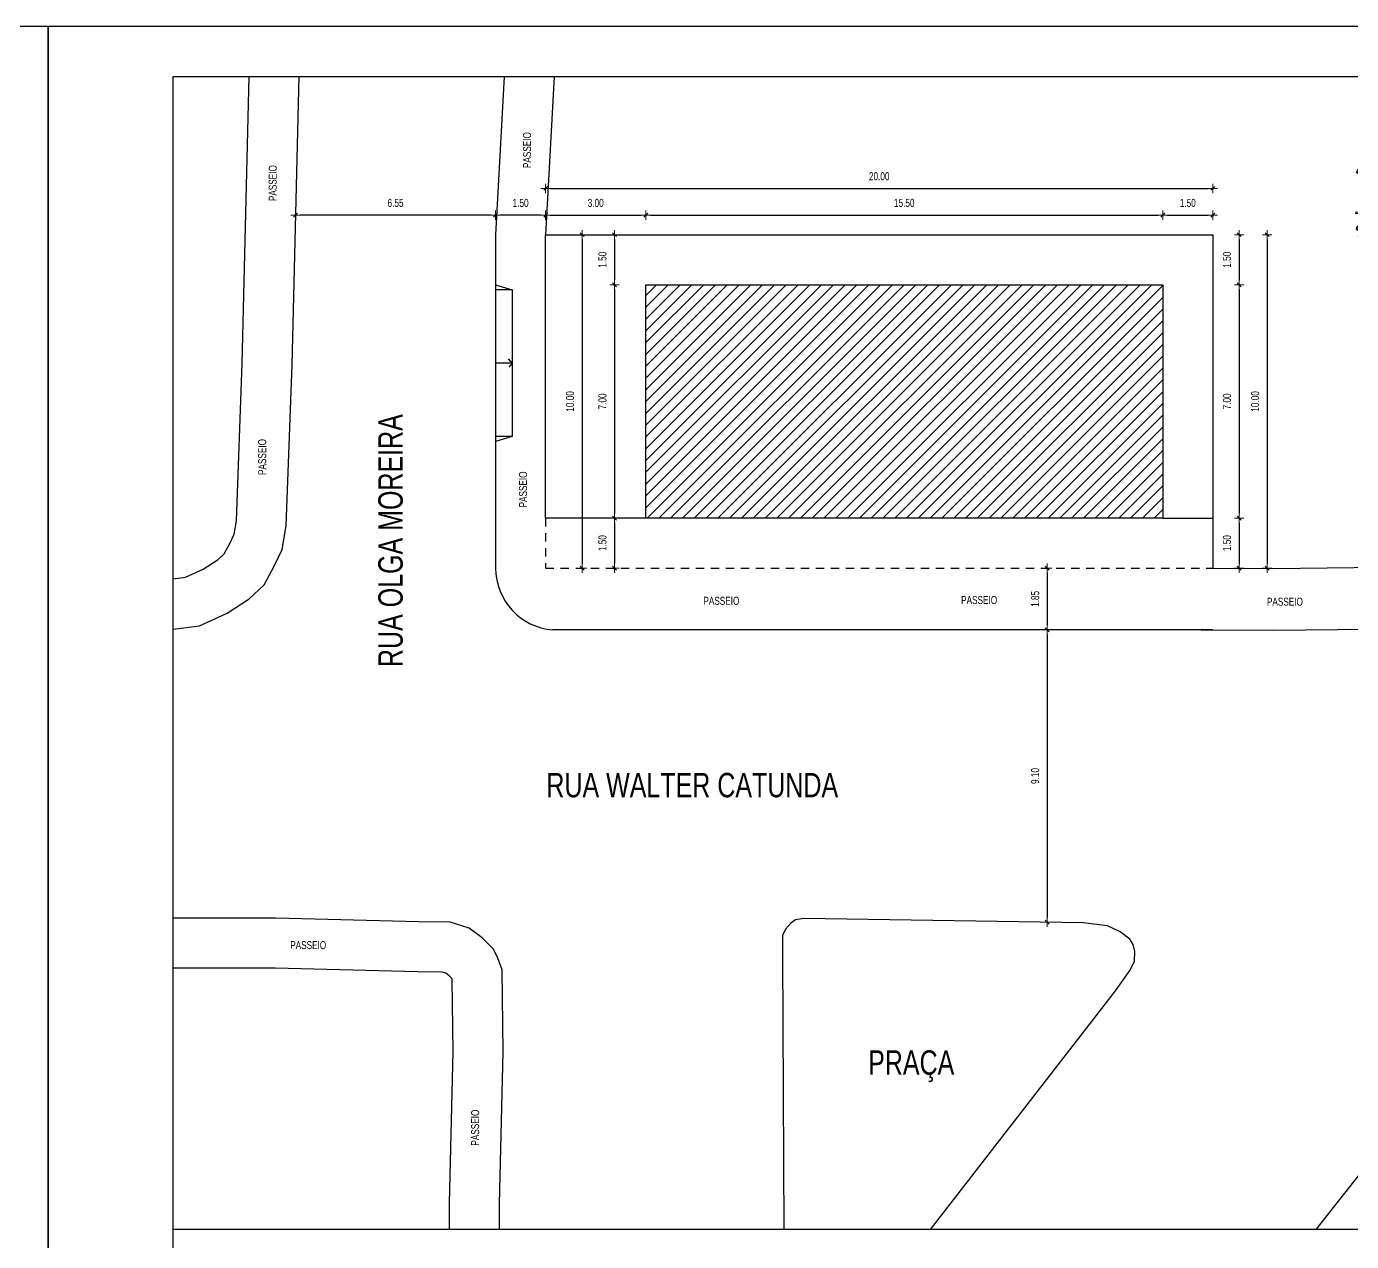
# Model space of a CAD drawing. Extents: x 425 to 531, y 796 to 840.
# Drawn here: x 471.77 to 491.63, y 822.07 to 840.29 of the extents above; entities that cross this region are included whole.
import ezdxf

# ---------------------------------------------------------------- set-up
doc = ezdxf.new("R2010")
doc.units = 0
doc.header["$MEASUREMENT"] = 0
doc.header["$PDSIZE"] = -5
doc.linetypes.add('CONTINU', pattern=[0])
doc.linetypes.add('HIDDEN2', pattern=[0.1875, 0.125, -0.0625])
doc.layers.get('0').update_dxf_attribs({"linetype": 'CONTINUOUS'})
doc.layers.get('Defpoints').update_dxf_attribs({"linetype": 'CONTINUOUS'})
for name, color, linetype in [('AR-TXT', 1, 'CONTINUOUS'), ('E-TXT-Y', 2, 'CONTINUOUS'), ('TXT', 2, 'CONTINUOUS')]:
    doc.layers.add(name, color=color, linetype=linetype)
doc.layers.add('E-Pen-C', color=4, linetype='CONTINUOUS', lineweight=15)
doc.layers.add('E-Pen-G', color=3, linetype='CONTINUOUS', lineweight=30)
doc.styles.add('F2', font='swisscl.ttf')
doc.dimstyles.new('DIMENSION-1', dxfattribs={"dimtxt": 0.11, "dimasz": 0.07, "dimexe": 1, "dimexo": 0, "dimgap": 0.12, "dimtad": 1, "dimzin": 7, "dimdsep": 46, "dimtxsty": 'F2', "dimblk1": 'TRACO', "dimblk2": 'TRACO', "dimsah": 1, "dimcen": 1, "dimse1": 1, "dimse2": 1, "dimclrd": 256, "dimclre": 256, "dimclrt": 6, "dimadec": 0, "dimazin": 0, "dimtfac": 1, "dimtix": 1, "dimtmove": 2, "dimatfit": 3, "dimldrblk": 'TRACO', "dimfxl": 1, "dimtolj": 1, "dimtzin": 0, "dimarcsym": 0})

# ---------------------------------------------------------------- blocks, each defined once
blk = doc.blocks.new('TRACO')
at = {"layer": 'E-Pen-C'}
for p, q in [((-1, 0), (1, 0)), ((0, 1), (0, -1))]:
    blk.add_line(p, q, dxfattribs=at)
at = {"layer": 'E-Pen-G'}
blk.add_line((-0.42, -0.42), (0.42, 0.42), dxfattribs=at)
blk = doc.blocks.new('*D451')
at = {"color": 4, "linetype": 'Continuous', "lineweight": -2, "transparency": 16777216}
blk.add_line((480.101, 837.094), (480.101, 832.234), dxfattribs=at)
at = {"layer": 'Defpoints', "color": 0, "linetype": 'CONTINU', "transparency": 16777216}
for p in [(479.553, 837.164), (479.553, 832.164), (480.101, 832.164)]:
    blk.add_point(p, dxfattribs=at)
at = {"color": 4, "linetype": 'CONTINU', "lineweight": -2, "transparency": 16777216, "xscale": 0.07, "yscale": 0.07, "zscale": 0.07}
for p, rotation in [((480.101, 837.164), 90), ((480.101, 832.164), 270)]:
    blk.add_blockref('TRACO', p, dxfattribs=dict(at, rotation=rotation))
at = {"color": 4, "linetype": 'CONTINU', "transparency": 16777216, "insert": (479.919, 834.664), "char_height": 0.12, "attachment_point": 5, "rotation": 90, "style": 'F2'}
blk.add_mtext('\\A1;10.00', dxfattribs=at)
blk = doc.blocks.new('*D452')
at = {"color": 4, "linetype": 'Continuous', "lineweight": -2, "transparency": 16777216}
blk.add_line((479.483, 837.458), (478.873, 837.458), dxfattribs=at)
at = {"layer": 'Defpoints', "color": 0, "linetype": 'CONTINU', "transparency": 16777216}
for p in [(478.803, 837.458), (478.803, 837.164), (479.553, 837.164)]:
    blk.add_point(p, dxfattribs=at)
at = {"color": 4, "linetype": 'CONTINU', "lineweight": -2, "transparency": 16777216, "xscale": 0.07, "yscale": 0.07, "zscale": 0.07, "rotation": 180}
blk.add_blockref('TRACO', (478.803, 837.458), dxfattribs=at)
at = {"color": 4, "linetype": 'CONTINU', "lineweight": -2, "transparency": 16777216, "xscale": 0.07, "yscale": 0.07, "zscale": 0.07}
blk.add_blockref('TRACO', (479.553, 837.458), dxfattribs=at)
at = {"color": 4, "linetype": 'CONTINU', "transparency": 16777216, "insert": (479.178, 837.64), "char_height": 0.12, "attachment_point": 5, "style": 'F2'}
blk.add_mtext('\\A1;1.50', dxfattribs=at)
blk = doc.blocks.new('*D453')
at = {"color": 4, "linetype": 'Continuous', "lineweight": -2, "transparency": 16777216}
blk.add_line((478.733, 837.458), (475.873, 837.458), dxfattribs=at)
at = {"layer": 'Defpoints', "color": 0, "linetype": 'CONTINU', "transparency": 16777216}
for p in [(475.803, 837.458), (475.803, 837.288), (478.803, 837.164)]:
    blk.add_point(p, dxfattribs=at)
at = {"color": 4, "linetype": 'CONTINU', "lineweight": -2, "transparency": 16777216, "xscale": 0.07, "yscale": 0.07, "zscale": 0.07, "rotation": 180}
blk.add_blockref('TRACO', (475.803, 837.458), dxfattribs=at)
at = {"color": 4, "linetype": 'CONTINU', "lineweight": -2, "transparency": 16777216, "xscale": 0.07, "yscale": 0.07, "zscale": 0.07}
blk.add_blockref('TRACO', (478.803, 837.458), dxfattribs=at)
at = {"color": 4, "linetype": 'CONTINU', "transparency": 16777216, "insert": (477.303, 837.64), "char_height": 0.12, "attachment_point": 5, "style": 'F2'}
blk.add_mtext('\\A1;6.55', dxfattribs=at)
blk = doc.blocks.new('*D454')
at = {"color": 4, "linetype": 'Continuous', "lineweight": -2, "transparency": 16777216}
blk.add_line((487.072, 832.094), (487.072, 831.309), dxfattribs=at)
at = {"layer": 'Defpoints', "color": 0, "linetype": 'CONTINU', "transparency": 16777216}
for p in [(489.553, 832.164), (487.072, 831.239), (489.553, 831.239)]:
    blk.add_point(p, dxfattribs=at)
at = {"color": 4, "linetype": 'CONTINU', "lineweight": -2, "transparency": 16777216, "xscale": 0.07, "yscale": 0.07, "zscale": 0.07}
for p, rotation in [((487.072, 832.164), 90), ((487.072, 831.239), 270)]:
    blk.add_blockref('TRACO', p, dxfattribs=dict(at, rotation=rotation))
at = {"color": 4, "linetype": 'CONTINU', "transparency": 16777216, "insert": (486.891, 831.702), "char_height": 0.12, "attachment_point": 5, "rotation": 90, "style": 'F2'}
blk.add_mtext('\\A1;1.85', dxfattribs=at)
blk = doc.blocks.new('*D455')
at = {"color": 4, "linetype": 'Continuous', "lineweight": -2, "transparency": 16777216}
blk.add_line((487.072, 831.169), (487.072, 826.926), dxfattribs=at)
at = {"layer": 'Defpoints', "color": 0, "linetype": 'CONTINU', "transparency": 16777216}
for p in [(489.553, 831.239), (486.998, 826.856), (487.072, 826.856)]:
    blk.add_point(p, dxfattribs=at)
at = {"color": 4, "linetype": 'CONTINU', "lineweight": -2, "transparency": 16777216, "xscale": 0.07, "yscale": 0.07, "zscale": 0.07}
for p, rotation in [((487.072, 831.239), 90), ((487.072, 826.856), 270)]:
    blk.add_blockref('TRACO', p, dxfattribs=dict(at, rotation=rotation))
at = {"color": 4, "linetype": 'CONTINU', "transparency": 16777216, "insert": (486.891, 829.047), "char_height": 0.12, "attachment_point": 5, "rotation": 90, "style": 'F2'}
blk.add_mtext('\\A1;9.10', dxfattribs=at)
blk = doc.blocks.new('al-norte')
at = {"layer": 'TXT'}
for points in [[(0.055, 2.221), (-0.065, 2.532), (-0.092, 2.532), (-0.167, 2.532), (-0.167, 2.01), (-0.092, 2.01), (-0.092, 2.379), (0.055, 2.001), (0.131, 2.001), (0.131, 2.531), (0.055, 2.531)], [(0.007, 1.875), (0, 0), (0.333, 0.33)]]:
    blk.add_hatch(color=7, dxfattribs=at).paths.add_polyline_path(points)
h = blk.add_hatch(color=7, dxfattribs=at)
h.paths.add_polyline_path([(0, 0), (0.33, -0.333), (1.875, -0.007)])
h.paths.add_polyline_path([(0, 0), (-0.333, -0.33), (-0.007, -1.875)])
h.paths.add_polyline_path([(0, 0), (-0.33, 0.333), (-1.875, 0.007)])
at = {"layer": 'TXT', "color": 7}
for p, q in [((-0.092, 2.532), (-0.065, 2.532)), ((0.055, 2.001), (-0.092, 2.379)), ((-0.065, 2.532), (0.055, 2.221)), ((-1.135, 1.932), (-1.094, 1.956)), ((-1.003, 1.705), (-1.135, 1.932)), ((-1.094, 1.956), (-0.963, 1.728)), ((-0.596, 2.16), (-0.551, 2.172)), ((-0.528, 1.906), (-0.596, 2.16)), ((-0.551, 2.172), (-0.483, 1.919)), ((-0.483, 1.919), (-0.528, 1.906)), ((-0.485, 1.835), (-0.497, 1.881)), ((-0.323, 1.871), (-0.331, 1.917)), ((0.007, 1.875), (-0.33, 0.333)), ((-0.159, 1.892), (-0.163, 1.938)), ((-0.007, -1.875), (0.007, 1.875)), ((0.007, 1.898), (0.007, 1.945)), ((0.333, 0.33), (0.007, 1.875)), ((0.172, 1.891), (0.176, 1.937)), ((0.336, 1.868), (0.344, 1.915)), ((0.498, 1.832), (0.51, 1.877)), ((-1.662, 1.499), (-1.637, 1.528)), ((-1.546, 1.396), (-1.662, 1.499)), ((-1.637, 1.528), (-1.438, 1.353)), ((-1.215, 1.459), (-1.245, 1.495)), ((-1.083, 1.559), (-1.11, 1.597)), ((-0.963, 1.728), (-1.003, 1.705)), ((-0.943, 1.647), (-0.967, 1.688)), ((-0.796, 1.723), (-0.816, 1.766)), ((-0.643, 1.786), (-0.659, 1.83)), ((0.656, 1.782), (0.672, 1.826)), ((0.808, 1.718), (0.828, 1.76)), ((0.955, 1.641), (0.979, 1.681)), ((1.094, 1.551), (1.121, 1.59)), ((1.225, 1.45), (1.256, 1.486)), ((1.343, 1.446), (1.415, 1.635)), ((1.476, 1.683), (1.417, 1.527)), ((1.466, 1.692), (1.476, 1.683)), ((-1.949, 1.106), (-1.925, 1.146)), ((-1.721, 0.975), (-1.949, 1.106)), ((-1.925, 1.146), (-1.698, 1.015)), ((-1.736, 1.416), (-1.711, 1.444)), ((-1.54, 1.244), (-1.736, 1.416)), ((-1.711, 1.444), (-1.702, 1.454)), ((-1.702, 1.454), (-1.546, 1.396)), ((-1.654, 1.393), (-1.515, 1.272)), ((-1.463, 1.324), (-1.654, 1.393)), ((-1.551, 1.094), (-1.59, 1.121)), ((-1.515, 1.272), (-1.54, 1.244)), ((-1.45, 1.225), (-1.486, 1.256)), ((-1.438, 1.353), (-1.463, 1.324)), ((-1.338, 1.347), (-1.371, 1.38)), ((1.347, 1.338), (1.38, 1.371)), ((1.459, 1.215), (1.495, 1.245)), ((1.538, 1.43), (1.572, 1.393)), ((1.559, 1.083), (1.597, 1.11)), ((1.561, 1.452), (1.596, 1.414)), ((1.596, 1.414), (1.572, 1.393)), ((1.705, 1.003), (1.932, 1.135)), ((1.932, 1.135), (1.956, 1.094)), ((-1.718, 0.808), (-1.76, 0.828)), ((-1.698, 1.015), (-1.721, 0.975)), ((-1.641, 0.955), (-1.681, 0.979)), ((-0.998, -0.991), (0.998, 0.991)), ((-0.285, 0.538), (-0.991, 0.998)), ((0.991, -0.998), (-0.991, 0.998)), ((-0.991, 0.998), (-0.536, 0.289)), ((0.998, 0.991), (0.289, 0.536)), ((0.538, 0.285), (0.998, 0.991)), ((1.647, 0.943), (1.688, 0.967)), ((1.728, 0.963), (1.705, 1.003)), ((1.723, 0.796), (1.766, 0.816)), ((1.956, 1.094), (1.728, 0.963)), ((-2.169, 0.564), (-2.156, 0.609)), ((-1.915, 0.496), (-2.169, 0.564)), ((-2.156, 0.609), (-1.903, 0.541)), ((-1.903, 0.541), (-1.915, 0.496)), ((-1.832, 0.498), (-1.877, 0.51)), ((-1.782, 0.656), (-1.826, 0.672)), ((1.786, 0.643), (1.83, 0.659)), ((1.835, 0.485), (1.881, 0.497)), ((-1.898, 0.007), (-1.945, 0.007)), ((-1.891, 0.172), (-1.937, 0.176)), ((-1.868, 0.336), (-1.915, 0.344)), ((-1.875, 0.007), (-0.33, 0.333)), ((-1.875, 0.007), (-0.333, -0.33)), ((-1.875, 0.007), (1.875, -0.007)), ((1.875, -0.007), (0.333, 0.33)), ((1.871, 0.323), (1.917, 0.331)), ((1.892, 0.159), (1.938, 0.163)), ((1.986, 0.075), (1.986, 0.034)), ((2.246, 0.075), (1.986, 0.075)), ((1.986, 0.034), (1.986, -0.068)), ((2.017, 0.034), (2.1, 0.034)), ((2.017, -0.068), (2.017, 0.034)), ((2.1, 0.034), (2.1, -0.017)), ((2.132, 0.034), (2.214, 0.034)), ((2.132, 0.034), (2.132, -0.017)), ((2.214, -0.068), (2.214, 0.034)), ((2.246, 0.034), (2.246, 0.075)), ((2.246, 0.034), (2.246, -0.068)), ((-1.892, -0.159), (-1.938, -0.163)), ((-1.871, -0.323), (-1.917, -0.331)), ((-0.538, -0.285), (-0.998, -0.991)), ((-0.333, -0.33), (-0.007, -1.875)), ((-0.007, -1.875), (0.33, -0.333)), ((0.33, -0.333), (1.875, -0.007)), ((0.991, -0.998), (0.536, -0.289)), ((1.868, -0.336), (1.915, -0.344)), ((1.891, -0.172), (1.937, -0.176)), ((1.898, -0.007), (1.945, -0.007)), ((1.986, -0.068), (2.017, -0.068)), ((2.132, -0.017), (2.1, -0.017)), ((2.246, -0.068), (2.214, -0.068)), ((-2.172, -0.551), (-1.919, -0.483)), ((-2.16, -0.596), (-2.172, -0.551)), ((-1.906, -0.528), (-2.16, -0.596)), ((-1.919, -0.483), (-1.906, -0.528)), ((-1.835, -0.485), (-1.881, -0.497)), ((-1.786, -0.643), (-1.83, -0.659)), ((-0.998, -0.991), (-0.289, -0.536)), ((0.285, -0.538), (0.991, -0.998)), ((1.782, -0.656), (1.826, -0.672)), ((1.832, -0.498), (1.877, -0.51)), ((1.903, -0.541), (1.915, -0.496)), ((2.156, -0.609), (1.903, -0.541)), ((1.915, -0.496), (2.169, -0.564)), ((2.169, -0.564), (2.156, -0.609)), ((-1.956, -1.094), (-1.728, -0.963)), ((-1.932, -1.135), (-1.956, -1.094)), ((-1.705, -1.003), (-1.932, -1.135)), ((-1.723, -0.796), (-1.766, -0.816)), ((-1.728, -0.963), (-1.705, -1.003)), ((-1.647, -0.943), (-1.688, -0.967)), ((-1.559, -1.083), (-1.597, -1.11)), ((1.551, -1.094), (1.59, -1.121)), ((1.641, -0.955), (1.681, -0.979)), ((1.698, -1.015), (1.721, -0.975)), ((1.925, -1.146), (1.698, -1.015)), ((1.718, -0.808), (1.76, -0.828)), ((1.721, -0.975), (1.949, -1.106)), ((-1.459, -1.215), (-1.495, -1.245)), ((-1.448, -1.464), (-1.451, -1.471)), ((-1.444, -1.457), (-1.448, -1.464)), ((-1.439, -1.451), (-1.444, -1.457)), ((-1.434, -1.445), (-1.439, -1.451)), ((-1.428, -1.44), (-1.434, -1.445)), ((-1.421, -1.436), (-1.428, -1.44)), ((-1.414, -1.432), (-1.421, -1.436)), ((-1.407, -1.43), (-1.414, -1.432)), ((-1.399, -1.429), (-1.407, -1.43)), ((-1.391, -1.428), (-1.399, -1.429)), ((-1.398, -1.471), (-1.391, -1.467)), ((-1.383, -1.428), (-1.391, -1.428)), ((-1.391, -1.467), (-1.387, -1.466)), ((-1.387, -1.466), (-1.383, -1.465)), ((-1.375, -1.429), (-1.383, -1.428)), ((-1.383, -1.465), (-1.38, -1.465)), ((-1.347, -1.338), (-1.38, -1.371)), ((-1.38, -1.465), (-1.376, -1.467)), ((-1.376, -1.467), (-1.372, -1.468)), ((-1.368, -1.43), (-1.375, -1.429)), ((-1.36, -1.432), (-1.368, -1.43)), ((-1.353, -1.436), (-1.36, -1.432)), ((-1.347, -1.44), (-1.353, -1.436)), ((-1.341, -1.445), (-1.347, -1.44)), ((-1.335, -1.45), (-1.341, -1.445)), ((-1.33, -1.456), (-1.335, -1.45)), ((-1.325, -1.463), (-1.33, -1.456)), ((-1.321, -1.469), (-1.325, -1.463)), ((-1.225, -1.45), (-1.256, -1.486)), ((1.215, -1.459), (1.245, -1.495)), ((1.354, -1.453), (1.278, -1.521)), ((1.338, -1.347), (1.371, -1.38)), ((1.385, -1.425), (1.354, -1.453)), ((1.559, -1.619), (1.385, -1.425)), ((1.429, -1.375), (1.428, -1.383)), ((1.428, -1.383), (1.428, -1.391)), ((1.428, -1.391), (1.429, -1.399)), ((1.43, -1.368), (1.429, -1.375)), ((1.429, -1.399), (1.43, -1.407)), ((1.432, -1.36), (1.43, -1.368)), ((1.43, -1.407), (1.432, -1.414)), ((1.436, -1.353), (1.432, -1.36)), ((1.432, -1.414), (1.436, -1.421)), ((1.44, -1.347), (1.436, -1.353)), ((1.436, -1.421), (1.44, -1.428)), ((1.445, -1.341), (1.44, -1.347)), ((1.44, -1.428), (1.445, -1.434)), ((1.45, -1.335), (1.445, -1.341)), ((1.445, -1.434), (1.451, -1.439)), ((1.45, -1.225), (1.486, -1.256)), ((1.456, -1.33), (1.45, -1.335)), ((1.451, -1.439), (1.457, -1.444)), ((1.463, -1.325), (1.456, -1.33)), ((1.457, -1.444), (1.464, -1.448)), ((1.469, -1.321), (1.463, -1.325)), ((1.464, -1.448), (1.471, -1.451)), ((1.465, -1.38), (1.467, -1.376)), ((1.465, -1.383), (1.465, -1.38)), ((1.466, -1.387), (1.465, -1.383)), ((1.467, -1.391), (1.466, -1.387)), ((1.467, -1.376), (1.468, -1.372)), ((1.471, -1.398), (1.467, -1.391)), ((1.468, -1.372), (1.471, -1.369)), ((1.476, -1.318), (1.469, -1.321)), ((1.471, -1.369), (1.476, -1.363)), ((1.476, -1.404), (1.471, -1.398)), ((1.471, -1.451), (1.479, -1.453)), ((1.484, -1.315), (1.476, -1.318)), ((1.476, -1.363), (1.482, -1.358)), ((1.483, -1.408), (1.476, -1.404)), ((1.479, -1.453), (1.487, -1.454)), ((1.482, -1.358), (1.489, -1.354)), ((1.486, -1.409), (1.483, -1.408)), ((1.491, -1.313), (1.484, -1.315)), ((1.49, -1.41), (1.486, -1.409)), ((1.487, -1.454), (1.494, -1.455)), ((1.489, -1.354), (1.496, -1.352)), ((1.497, -1.411), (1.49, -1.41)), ((1.499, -1.313), (1.491, -1.313)), ((1.494, -1.455), (1.502, -1.455)), ((1.496, -1.352), (1.503, -1.35)), ((1.513, -1.409), (1.497, -1.411)), ((1.53, -1.312), (1.499, -1.313)), ((1.502, -1.455), (1.51, -1.454)), ((1.503, -1.35), (1.511, -1.35)), ((1.51, -1.454), (1.525, -1.451)), ((1.511, -1.35), (1.527, -1.351)), ((1.528, -1.406), (1.513, -1.409)), ((1.525, -1.451), (1.555, -1.443)), ((1.527, -1.351), (1.53, -1.312)), ((1.558, -1.4), (1.528, -1.406)), ((1.555, -1.443), (1.57, -1.44)), ((1.573, -1.397), (1.558, -1.4)), ((1.57, -1.44), (1.578, -1.439)), ((1.589, -1.395), (1.573, -1.397)), ((1.578, -1.439), (1.586, -1.439)), ((1.586, -1.439), (1.594, -1.439)), ((1.596, -1.395), (1.589, -1.395)), ((1.594, -1.439), (1.602, -1.44)), ((1.604, -1.395), (1.596, -1.395)), ((1.602, -1.44), (1.609, -1.442)), ((1.612, -1.396), (1.604, -1.395)), ((1.609, -1.442), (1.616, -1.446)), ((1.619, -1.399), (1.612, -1.396)), ((1.616, -1.446), (1.622, -1.451)), ((1.626, -1.402), (1.619, -1.399)), ((1.622, -1.451), (1.628, -1.457)), ((1.633, -1.406), (1.626, -1.402)), ((1.628, -1.457), (1.631, -1.465)), ((1.631, -1.465), (1.633, -1.473)), ((1.639, -1.41), (1.633, -1.406)), ((1.645, -1.416), (1.639, -1.41)), ((1.65, -1.421), (1.645, -1.416)), ((1.655, -1.428), (1.65, -1.421)), ((1.659, -1.434), (1.655, -1.428)), ((1.663, -1.441), (1.659, -1.434)), ((1.666, -1.448), (1.663, -1.441)), ((1.669, -1.455), (1.666, -1.448)), ((1.671, -1.463), (1.669, -1.455)), ((1.672, -1.47), (1.671, -1.463)), ((1.949, -1.106), (1.925, -1.146)), ((-1.556, -1.565), (-1.514, -1.564)), ((-1.556, -1.565), (-1.555, -1.58)), ((-1.555, -1.58), (-1.553, -1.595)), ((-1.553, -1.595), (-1.549, -1.61)), ((-1.549, -1.61), (-1.544, -1.624)), ((-1.544, -1.624), (-1.54, -1.631)), ((-1.54, -1.631), (-1.536, -1.638)), ((-1.536, -1.638), (-1.532, -1.644)), ((-1.532, -1.644), (-1.526, -1.649)), ((-1.526, -1.649), (-1.513, -1.658)), ((-1.516, -1.579), (-1.514, -1.564)), ((-1.516, -1.587), (-1.516, -1.579)), ((-1.515, -1.595), (-1.516, -1.587)), ((-1.513, -1.602), (-1.515, -1.595)), ((-1.51, -1.609), (-1.513, -1.602)), ((-1.513, -1.658), (-1.5, -1.667)), ((-1.506, -1.616), (-1.51, -1.609)), ((-1.501, -1.623), (-1.506, -1.616)), ((-1.495, -1.628), (-1.501, -1.623)), ((-1.5, -1.667), (-1.493, -1.67)), ((-1.488, -1.632), (-1.495, -1.628)), ((-1.493, -1.67), (-1.485, -1.672)), ((-1.484, -1.633), (-1.488, -1.632)), ((-1.485, -1.672), (-1.478, -1.673)), ((-1.481, -1.634), (-1.484, -1.633)), ((-1.473, -1.633), (-1.481, -1.634)), ((-1.478, -1.673), (-1.47, -1.672)), ((-1.465, -1.631), (-1.473, -1.633)), ((-1.47, -1.672), (-1.463, -1.671)), ((-1.457, -1.628), (-1.465, -1.631)), ((-1.463, -1.671), (-1.455, -1.669)), ((-1.451, -1.622), (-1.457, -1.628)), ((-1.454, -1.487), (-1.455, -1.494)), ((-1.455, -1.494), (-1.455, -1.502)), ((-1.455, -1.502), (-1.454, -1.51)), ((-1.455, -1.669), (-1.448, -1.666)), ((-1.453, -1.479), (-1.454, -1.487)), ((-1.454, -1.51), (-1.451, -1.525)), ((-1.451, -1.471), (-1.453, -1.479)), ((-1.451, -1.525), (-1.443, -1.555)), ((-1.446, -1.616), (-1.451, -1.622)), ((-1.448, -1.666), (-1.441, -1.663)), ((-1.442, -1.609), (-1.446, -1.616)), ((-1.443, -1.555), (-1.44, -1.57)), ((-1.44, -1.602), (-1.442, -1.609)), ((-1.441, -1.663), (-1.434, -1.659)), ((-1.44, -1.57), (-1.439, -1.578)), ((-1.439, -1.594), (-1.44, -1.602)), ((-1.439, -1.578), (-1.439, -1.586)), ((-1.439, -1.586), (-1.439, -1.594)), ((-1.434, -1.659), (-1.428, -1.655)), ((-1.428, -1.655), (-1.421, -1.65)), ((-1.421, -1.65), (-1.416, -1.645)), ((-1.416, -1.645), (-1.41, -1.639)), ((-1.411, -1.497), (-1.41, -1.49)), ((-1.409, -1.513), (-1.411, -1.497)), ((-1.41, -1.49), (-1.409, -1.486)), ((-1.41, -1.639), (-1.406, -1.633)), ((-1.409, -1.486), (-1.408, -1.483)), ((-1.406, -1.528), (-1.409, -1.513)), ((-1.408, -1.483), (-1.404, -1.476)), ((-1.4, -1.558), (-1.406, -1.528)), ((-1.406, -1.633), (-1.402, -1.626)), ((-1.404, -1.476), (-1.398, -1.471)), ((-1.402, -1.626), (-1.399, -1.619)), ((-1.397, -1.573), (-1.4, -1.558)), ((-1.399, -1.619), (-1.396, -1.612)), ((-1.395, -1.589), (-1.397, -1.573)), ((-1.396, -1.612), (-1.395, -1.604)), ((-1.395, -1.596), (-1.395, -1.589)), ((-1.395, -1.604), (-1.395, -1.596)), ((-1.372, -1.468), (-1.369, -1.471)), ((-1.369, -1.471), (-1.363, -1.476)), ((-1.363, -1.476), (-1.358, -1.482)), ((-1.358, -1.482), (-1.354, -1.489)), ((-1.354, -1.489), (-1.352, -1.496)), ((-1.352, -1.496), (-1.35, -1.503)), ((-1.35, -1.511), (-1.351, -1.527)), ((-1.351, -1.527), (-1.312, -1.53)), ((-1.35, -1.503), (-1.35, -1.511)), ((-1.318, -1.476), (-1.321, -1.469)), ((-1.315, -1.484), (-1.318, -1.476)), ((-1.313, -1.491), (-1.315, -1.484)), ((-1.313, -1.499), (-1.313, -1.491)), ((-1.312, -1.53), (-1.313, -1.499)), ((-1.146, -1.925), (-1.015, -1.698)), ((-1.094, -1.551), (-1.121, -1.59)), ((-0.975, -1.721), (-1.106, -1.949)), ((-1.015, -1.698), (-0.975, -1.721)), ((-0.955, -1.641), (-0.979, -1.681)), ((-0.808, -1.718), (-0.828, -1.76)), ((-0.656, -1.782), (-0.672, -1.826)), ((-0.498, -1.832), (-0.51, -1.877)), ((0.643, -1.786), (0.659, -1.83)), ((0.796, -1.723), (0.816, -1.766)), ((0.943, -1.647), (0.967, -1.688)), ((0.963, -1.728), (1.003, -1.705)), ((1.094, -1.956), (0.963, -1.728)), ((1.003, -1.705), (1.135, -1.932)), ((1.083, -1.559), (1.11, -1.597)), ((1.278, -1.521), (1.299, -1.545)), ((1.299, -1.545), (1.375, -1.476)), ((1.375, -1.476), (1.43, -1.538)), ((1.43, -1.538), (1.393, -1.572)), ((1.414, -1.596), (1.393, -1.572)), ((1.452, -1.561), (1.414, -1.596)), ((1.431, -1.691), (1.507, -1.623)), ((1.452, -1.715), (1.431, -1.691)), ((1.452, -1.561), (1.507, -1.623)), ((1.528, -1.646), (1.452, -1.715)), ((1.528, -1.646), (1.559, -1.619)), ((1.579, -1.516), (1.564, -1.514)), ((1.565, -1.556), (1.564, -1.514)), ((1.565, -1.556), (1.58, -1.555)), ((1.587, -1.516), (1.579, -1.516)), ((1.58, -1.555), (1.595, -1.553)), ((1.595, -1.515), (1.587, -1.516)), ((1.602, -1.513), (1.595, -1.515)), ((1.595, -1.553), (1.61, -1.549)), ((1.609, -1.51), (1.602, -1.513)), ((1.616, -1.506), (1.609, -1.51)), ((1.61, -1.549), (1.624, -1.544)), ((1.623, -1.501), (1.616, -1.506)), ((1.628, -1.495), (1.623, -1.501)), ((1.624, -1.544), (1.631, -1.54)), ((1.632, -1.488), (1.628, -1.495)), ((1.631, -1.54), (1.638, -1.536)), ((1.633, -1.484), (1.632, -1.488)), ((1.633, -1.473), (1.634, -1.481)), ((1.634, -1.481), (1.633, -1.484)), ((1.638, -1.536), (1.644, -1.532)), ((1.644, -1.532), (1.649, -1.526)), ((1.649, -1.526), (1.658, -1.513)), ((1.658, -1.513), (1.667, -1.5)), ((1.667, -1.5), (1.67, -1.493)), ((1.67, -1.493), (1.672, -1.485)), ((1.673, -1.478), (1.672, -1.47)), ((1.672, -1.485), (1.673, -1.478)), ((-1.106, -1.949), (-1.146, -1.925)), ((-0.609, -2.156), (-0.541, -1.903)), ((-0.564, -2.169), (-0.609, -2.156)), ((-0.496, -1.915), (-0.564, -2.169)), ((-0.541, -1.903), (-0.496, -1.915)), ((-0.336, -1.868), (-0.344, -1.915)), ((-0.172, -1.891), (-0.176, -1.937)), ((-0.071, -2.206), (-0.04, -2.176)), ((-0.062, -2.027), (-0.063, -2.035)), ((-0.063, -2.035), (-0.063, -2.043)), ((-0.063, -2.043), (-0.062, -2.05)), ((-0.06, -2.019), (-0.062, -2.027)), ((-0.062, -2.05), (-0.06, -2.058)), ((-0.057, -2.012), (-0.06, -2.019)), ((-0.06, -2.058), (-0.058, -2.065)), ((-0.058, -2.065), (-0.054, -2.072)), ((-0.053, -2.005), (-0.057, -2.012)), ((-0.054, -2.072), (-0.05, -2.079)), ((-0.049, -1.999), (-0.053, -2.005)), ((-0.05, -2.079), (-0.045, -2.085)), ((-0.044, -1.993), (-0.049, -1.999)), ((-0.045, -2.085), (-0.039, -2.091)), ((-0.038, -1.988), (-0.044, -1.993)), ((-0.031, -2.189), (-0.04, -2.176)), ((-0.039, -2.091), (-0.034, -2.096)), ((-0.032, -1.983), (-0.038, -1.988)), ((-0.034, -2.096), (-0.021, -2.105)), ((-0.025, -1.979), (-0.032, -1.983)), ((-0.026, -2.194), (-0.031, -2.189)), ((-0.02, -2.199), (-0.026, -2.194)), ((-0.018, -1.975), (-0.025, -1.979)), ((-0.021, -2.105), (0.005, -2.121)), ((-0.02, -2.037), (-0.019, -2.029)), ((-0.019, -2.045), (-0.02, -2.037)), ((-0.014, -2.203), (-0.02, -2.199)), ((-0.019, -2.029), (-0.017, -2.021)), ((-0.017, -2.048), (-0.019, -2.045)), ((-0.011, -1.973), (-0.018, -1.975)), ((-0.017, -2.021), (-0.015, -2.018)), ((-0.015, -2.051), (-0.017, -2.048)), ((-0.015, -2.018), (-0.012, -2.015)), ((-0.01, -2.057), (-0.015, -2.051)), ((-0.012, -2.015), (-0.01, -2.013)), ((-0.003, -1.972), (-0.011, -1.973)), ((-0.01, -2.013), (-0.006, -2.011)), ((0.002, -2.067), (-0.01, -2.057)), ((-0.007, -1.898), (-0.007, -1.945)), ((-0.006, -2.011), (-0.002, -2.01)), ((0.005, -1.971), (-0.003, -1.972)), ((-0.002, -2.01), (0.002, -2.009)), ((0.002, -2.009), (0.01, -2.009)), ((0.014, -2.077), (0.002, -2.067)), ((0.013, -1.971), (0.005, -1.971)), ((0.005, -2.121), (0.018, -2.13)), ((0.01, -2.009), (0.018, -2.01)), ((0.02, -1.972), (0.013, -1.971)), ((0.039, -2.095), (0.014, -2.077)), ((0.018, -2.01), (0.025, -2.012)), ((0.018, -2.13), (0.024, -2.136)), ((0.028, -1.974), (0.02, -1.972)), ((0.024, -2.136), (0.029, -2.141)), ((0.025, -2.012), (0.032, -2.016)), ((0.036, -1.976), (0.028, -1.974)), ((0.029, -2.141), (0.035, -2.147)), ((0.037, -2.199), (0.031, -2.205)), ((0.032, -2.016), (0.038, -2.02)), ((0.035, -2.147), (0.039, -2.154)), ((0.043, -1.978), (0.036, -1.976)), ((0.041, -2.192), (0.037, -2.199)), ((0.038, -2.02), (0.043, -2.026)), ((0.051, -2.104), (0.039, -2.095)), ((0.039, -2.154), (0.043, -2.161)), ((0.044, -2.184), (0.041, -2.192)), ((0.05, -1.982), (0.043, -1.978)), ((0.043, -2.026), (0.053, -2.038)), ((0.043, -2.161), (0.045, -2.168)), ((0.045, -2.176), (0.044, -2.184)), ((0.045, -2.168), (0.045, -2.176)), ((0.056, -1.986), (0.05, -1.982)), ((0.063, -2.113), (0.051, -2.104)), ((0.053, -2.038), (0.084, -2.014)), ((0.062, -1.991), (0.056, -1.986)), ((0.084, -2.014), (0.062, -1.991)), ((0.069, -2.119), (0.063, -2.113)), ((0.074, -2.125), (0.069, -2.119)), ((0.078, -2.131), (0.074, -2.125)), ((0.077, -2.206), (0.08, -2.199)), ((0.081, -2.138), (0.078, -2.131)), ((0.08, -2.199), (0.083, -2.191)), ((0.084, -2.145), (0.081, -2.138)), ((0.083, -2.191), (0.085, -2.184)), ((0.086, -2.153), (0.084, -2.145)), ((0.085, -2.184), (0.086, -2.176)), ((0.086, -2.161), (0.086, -2.153)), ((0.087, -2.168), (0.086, -2.161)), ((0.086, -2.176), (0.087, -2.168)), ((0.159, -1.892), (0.163, -1.938)), ((0.323, -1.871), (0.331, -1.917)), ((0.483, -1.919), (0.528, -1.906)), ((0.551, -2.172), (0.483, -1.919)), ((0.485, -1.835), (0.497, -1.881)), ((0.528, -1.906), (0.596, -2.16)), ((0.596, -2.16), (0.551, -2.172)), ((1.135, -1.932), (1.094, -1.956)), ((-0.071, -2.206), (-0.06, -2.216)), ((-0.06, -2.216), (-0.048, -2.226)), ((-0.048, -2.226), (-0.035, -2.234)), ((-0.035, -2.234), (-0.021, -2.241)), ((-0.021, -2.241), (-0.014, -2.244)), ((-0.007, -2.207), (-0.014, -2.203)), ((-0.014, -2.244), (-0.007, -2.246)), ((0.001, -2.209), (-0.007, -2.207)), ((-0.007, -2.246), (0.001, -2.247)), ((0.009, -2.21), (0.001, -2.209)), ((0.001, -2.247), (0.009, -2.247)), ((0.017, -2.21), (0.009, -2.21)), ((0.009, -2.247), (0.024, -2.245)), ((0.025, -2.208), (0.017, -2.21)), ((0.024, -2.245), (0.04, -2.242)), ((0.028, -2.207), (0.025, -2.208)), ((0.031, -2.205), (0.028, -2.207)), ((0.04, -2.242), (0.047, -2.239)), ((0.047, -2.239), (0.054, -2.236)), ((0.054, -2.236), (0.06, -2.231)), ((0.06, -2.231), (0.065, -2.226)), ((0.065, -2.226), (0.07, -2.219)), ((0.07, -2.219), (0.074, -2.213)), ((0.074, -2.213), (0.077, -2.206))]:
    blk.add_line(p, q, dxfattribs=at)
for points in [[(-0.092, 2.379), (-0.092, 2.01), (-0.167, 2.01), (-0.167, 2.532), (-0.092, 2.532)], [(0.055, 2.221), (0.055, 2.531), (0.131, 2.531), (0.131, 2.001), (0.055, 2.001)], [(1.415, 1.635), (1.292, 1.498), (1.264, 1.523), (1.438, 1.717), (1.466, 1.692)], [(1.417, 1.527), (1.52, 1.643), (1.549, 1.617), (1.372, 1.42), (1.343, 1.446)], [(1.646, 1.528), (1.619, 1.559), (1.425, 1.385), (1.453, 1.354)], [(1.561, 1.452), (1.623, 1.507)], [(1.646, 1.528), (1.715, 1.452), (1.691, 1.431), (1.623, 1.507)], [(1.453, 1.354), (1.521, 1.278), (1.545, 1.299), (1.476, 1.375)], [(1.476, 1.375), (1.538, 1.43)]]:
    blk.add_lwpolyline(points, dxfattribs=at)
for points in [[(0.564, 2.169), (0.609, 2.156), (0.541, 1.903), (0.496, 1.915)], [(1.106, 1.949), (1.146, 1.925), (1.015, 1.698), (0.975, 1.721)], [(2.16, 0.596), (2.172, 0.551), (1.919, 0.483), (1.906, 0.528)]]:
    blk.add_lwpolyline(points, close=True, dxfattribs=at)
for centre, major_axis in [((-1.391, 1.585), (-0.089, 0.105)), ((-2.109, 0.002), (-0.138, 0.003)), ((-1.563, -1.416), (-0.104, -0.09))]:
    blk.add_ellipse(centre, major_axis=major_axis, ratio=0.637019, dxfattribs=at)
for points in [[(-1.455, 1.661), (-1.459, 1.657), (-1.463, 1.651), (-1.464, 1.626), (-1.461, 1.608), (-1.436, 1.557), (-1.403, 1.524), (-1.353, 1.502), (-1.337, 1.504), (-1.324, 1.511), (-1.319, 1.517), (-1.319, 1.553), (-1.327, 1.58), (-1.361, 1.628), (-1.385, 1.648), (-1.428, 1.668), (-1.444, 1.666), (-1.453, 1.662), (-1.454, 1.661), (-1.455, 1.661)], [(-2.208, 0.004), (-2.208, -0.001), (-2.206, -0.008), (-2.188, -0.025), (-2.172, -0.034), (-2.118, -0.05), (-2.071, -0.047), (-2.022, -0.024), (-2.012, -0.011), (-2.009, 0.004), (-2.01, 0.012), (-2.037, 0.036), (-2.063, 0.047), (-2.121, 0.053), (-2.153, 0.049), (-2.195, 0.029), (-2.205, 0.016), (-2.208, 0.007), (-2.208, 0.006), (-2.208, 0.004)], [(-1.638, -1.481), (-1.634, -1.484), (-1.628, -1.488), (-1.603, -1.489), (-1.586, -1.486), (-1.534, -1.46), (-1.502, -1.427), (-1.481, -1.376), (-1.483, -1.36), (-1.49, -1.347), (-1.497, -1.342), (-1.533, -1.343), (-1.559, -1.352), (-1.607, -1.386), (-1.627, -1.411), (-1.645, -1.454), (-1.644, -1.47), (-1.639, -1.478), (-1.639, -1.48), (-1.638, -1.481)]]:
    blk.add_open_spline(points, degree=3, knots=[0, 0, 0, 0, 0.588202, 0.588202, 1.176405, 1.176405, 2.227826, 2.227826, 3.009715, 3.009715, 3.791604, 3.791604, 4.573494, 4.573494, 5.355383, 5.355383, 6.13445, 6.13445, 6.283185, 6.283185, 6.283185, 6.283185], dxfattribs=at)
blk = doc.blocks.new('*D462')
at = {"color": 4, "linetype": 'Continuous', "lineweight": -2, "transparency": 16777216}
blk.add_line((480.586, 837.094), (480.586, 836.484), dxfattribs=at)
at = {"layer": 'Defpoints', "color": 0, "linetype": 'CONTINU', "transparency": 16777216}
for p in [(481.053, 837.164), (480.586, 836.414), (481.053, 836.414)]:
    blk.add_point(p, dxfattribs=at)
at = {"color": 4, "linetype": 'CONTINU', "lineweight": -2, "transparency": 16777216, "xscale": 0.07, "yscale": 0.07, "zscale": 0.07}
for p, rotation in [((480.586, 837.164), 90), ((480.586, 836.414), 270)]:
    blk.add_blockref('TRACO', p, dxfattribs=dict(at, rotation=rotation))
at = {"color": 4, "linetype": 'CONTINU', "transparency": 16777216, "insert": (480.405, 836.789), "char_height": 0.12, "attachment_point": 5, "rotation": 90, "style": 'F2'}
blk.add_mtext('\\A1;1.50', dxfattribs=at)
blk = doc.blocks.new('*D463')
at = {"color": 4, "linetype": 'Continuous', "lineweight": -2, "transparency": 16777216}
blk.add_line((480.586, 836.344), (480.586, 832.984), dxfattribs=at)
at = {"layer": 'Defpoints', "color": 0, "linetype": 'CONTINU', "transparency": 16777216}
for p in [(481.053, 836.414), (480.586, 832.914), (481.053, 832.914)]:
    blk.add_point(p, dxfattribs=at)
at = {"color": 4, "linetype": 'CONTINU', "lineweight": -2, "transparency": 16777216, "xscale": 0.07, "yscale": 0.07, "zscale": 0.07}
for p, rotation in [((480.586, 836.414), 90), ((480.586, 832.914), 270)]:
    blk.add_blockref('TRACO', p, dxfattribs=dict(at, rotation=rotation))
at = {"color": 4, "linetype": 'CONTINU', "transparency": 16777216, "insert": (480.405, 834.664), "char_height": 0.12, "attachment_point": 5, "rotation": 90, "style": 'F2'}
blk.add_mtext('\\A1;7.00', dxfattribs=at)
blk = doc.blocks.new('*D464')
at = {"color": 4, "linetype": 'Continuous', "lineweight": -2, "transparency": 16777216}
blk.add_line((480.586, 832.844), (480.586, 832.234), dxfattribs=at)
at = {"layer": 'Defpoints', "color": 0, "linetype": 'CONTINU', "transparency": 16777216}
for p in [(481.053, 832.914), (480.586, 832.164), (481.053, 832.164)]:
    blk.add_point(p, dxfattribs=at)
at = {"color": 4, "linetype": 'CONTINU', "lineweight": -2, "transparency": 16777216, "xscale": 0.07, "yscale": 0.07, "zscale": 0.07}
for p, rotation in [((480.586, 832.914), 90), ((480.586, 832.164), 270)]:
    blk.add_blockref('TRACO', p, dxfattribs=dict(at, rotation=rotation))
at = {"color": 4, "linetype": 'CONTINU', "transparency": 16777216, "insert": (480.405, 832.539), "char_height": 0.12, "attachment_point": 5, "rotation": 90, "style": 'F2'}
blk.add_mtext('\\A1;1.50', dxfattribs=at)
blk = doc.blocks.new('*D465')
at = {"color": 4, "linetype": 'Continuous', "lineweight": -2, "transparency": 16777216}
blk.add_line((479.623, 837.458), (480.983, 837.458), dxfattribs=at)
at = {"layer": 'Defpoints', "color": 0, "linetype": 'CONTINU', "transparency": 16777216}
for p in [(481.053, 837.458), (479.553, 837.164), (481.053, 836.414)]:
    blk.add_point(p, dxfattribs=at)
at = {"color": 4, "linetype": 'CONTINU', "lineweight": -2, "transparency": 16777216, "xscale": 0.07, "yscale": 0.07, "zscale": 0.07, "rotation": 180}
blk.add_blockref('TRACO', (479.553, 837.458), dxfattribs=at)
at = {"color": 4, "linetype": 'CONTINU', "lineweight": -2, "transparency": 16777216, "xscale": 0.07, "yscale": 0.07, "zscale": 0.07}
blk.add_blockref('TRACO', (481.053, 837.458), dxfattribs=at)
at = {"color": 4, "linetype": 'CONTINU', "transparency": 16777216, "insert": (480.303, 837.64), "char_height": 0.12, "attachment_point": 5, "style": 'F2'}
blk.add_mtext('\\A1;3.00', dxfattribs=at)
blk = doc.blocks.new('*D466')
at = {"color": 4, "linetype": 'Continuous', "lineweight": -2, "transparency": 16777216}
blk.add_line((481.123, 837.458), (488.733, 837.458), dxfattribs=at)
at = {"layer": 'Defpoints', "color": 0, "linetype": 'CONTINU', "transparency": 16777216}
for p in [(488.803, 837.458), (481.053, 836.414), (488.803, 836.414)]:
    blk.add_point(p, dxfattribs=at)
at = {"color": 4, "linetype": 'CONTINU', "lineweight": -2, "transparency": 16777216, "xscale": 0.07, "yscale": 0.07, "zscale": 0.07, "rotation": 180}
blk.add_blockref('TRACO', (481.053, 837.458), dxfattribs=at)
at = {"color": 4, "linetype": 'CONTINU', "lineweight": -2, "transparency": 16777216, "xscale": 0.07, "yscale": 0.07, "zscale": 0.07}
blk.add_blockref('TRACO', (488.803, 837.458), dxfattribs=at)
at = {"color": 4, "linetype": 'CONTINU', "transparency": 16777216, "insert": (484.928, 837.64), "char_height": 0.12, "attachment_point": 5, "style": 'F2'}
blk.add_mtext('\\A1;15.50', dxfattribs=at)
blk = doc.blocks.new('*D467')
at = {"color": 4, "linetype": 'Continuous', "lineweight": -2, "transparency": 16777216}
blk.add_line((488.873, 837.458), (489.483, 837.458), dxfattribs=at)
at = {"layer": 'Defpoints', "color": 0, "linetype": 'CONTINU', "transparency": 16777216}
for p in [(489.553, 837.458), (489.553, 837.164), (488.803, 836.414)]:
    blk.add_point(p, dxfattribs=at)
at = {"color": 4, "linetype": 'CONTINU', "lineweight": -2, "transparency": 16777216, "xscale": 0.07, "yscale": 0.07, "zscale": 0.07, "rotation": 180}
blk.add_blockref('TRACO', (488.803, 837.458), dxfattribs=at)
at = {"color": 4, "linetype": 'CONTINU', "lineweight": -2, "transparency": 16777216, "xscale": 0.07, "yscale": 0.07, "zscale": 0.07}
blk.add_blockref('TRACO', (489.553, 837.458), dxfattribs=at)
at = {"color": 4, "linetype": 'CONTINU', "transparency": 16777216, "insert": (489.178, 837.64), "char_height": 0.12, "attachment_point": 5, "style": 'F2'}
blk.add_mtext('\\A1;1.50', dxfattribs=at)
blk = doc.blocks.new('*D468')
at = {"color": 4, "linetype": 'Continuous', "lineweight": -2, "transparency": 16777216}
blk.add_line((479.623, 837.859), (489.483, 837.859), dxfattribs=at)
at = {"layer": 'Defpoints', "color": 0, "linetype": 'CONTINU', "transparency": 16777216}
for p in [(489.553, 837.859), (479.553, 837.164), (489.553, 837.164)]:
    blk.add_point(p, dxfattribs=at)
at = {"color": 4, "linetype": 'CONTINU', "lineweight": -2, "transparency": 16777216, "xscale": 0.07, "yscale": 0.07, "zscale": 0.07, "rotation": 180}
blk.add_blockref('TRACO', (479.553, 837.859), dxfattribs=at)
at = {"color": 4, "linetype": 'CONTINU', "lineweight": -2, "transparency": 16777216, "xscale": 0.07, "yscale": 0.07, "zscale": 0.07}
blk.add_blockref('TRACO', (489.553, 837.859), dxfattribs=at)
at = {"color": 4, "linetype": 'CONTINU', "transparency": 16777216, "insert": (484.553, 838.04), "char_height": 0.12, "attachment_point": 5, "style": 'F2'}
blk.add_mtext('\\A1;20.00', dxfattribs=at)
blk = doc.blocks.new('*D469')
at = {"color": 4, "linetype": 'Continuous', "lineweight": -2, "transparency": 16777216}
blk.add_line((489.948, 837.094), (489.948, 836.484), dxfattribs=at)
at = {"layer": 'Defpoints', "color": 0, "linetype": 'CONTINU', "transparency": 16777216}
for p in [(489.553, 837.164), (488.803, 836.414), (489.948, 836.414)]:
    blk.add_point(p, dxfattribs=at)
at = {"color": 4, "linetype": 'CONTINU', "lineweight": -2, "transparency": 16777216, "xscale": 0.07, "yscale": 0.07, "zscale": 0.07}
for p, rotation in [((489.948, 837.164), 90), ((489.948, 836.414), 270)]:
    blk.add_blockref('TRACO', p, dxfattribs=dict(at, rotation=rotation))
at = {"color": 4, "linetype": 'CONTINU', "transparency": 16777216, "insert": (489.766, 836.789), "char_height": 0.12, "attachment_point": 5, "rotation": 90, "style": 'F2'}
blk.add_mtext('\\A1;1.50', dxfattribs=at)
blk = doc.blocks.new('*D470')
at = {"color": 4, "linetype": 'Continuous', "lineweight": -2, "transparency": 16777216}
blk.add_line((489.948, 836.344), (489.948, 832.984), dxfattribs=at)
at = {"layer": 'Defpoints', "color": 0, "linetype": 'CONTINU', "transparency": 16777216}
for p in [(488.803, 836.414), (488.803, 832.914), (489.948, 832.914)]:
    blk.add_point(p, dxfattribs=at)
at = {"color": 4, "linetype": 'CONTINU', "lineweight": -2, "transparency": 16777216, "xscale": 0.07, "yscale": 0.07, "zscale": 0.07}
for p, rotation in [((489.948, 836.414), 90), ((489.948, 832.914), 270)]:
    blk.add_blockref('TRACO', p, dxfattribs=dict(at, rotation=rotation))
at = {"color": 4, "linetype": 'CONTINU', "transparency": 16777216, "insert": (489.766, 834.664), "char_height": 0.12, "attachment_point": 5, "rotation": 90, "style": 'F2'}
blk.add_mtext('\\A1;7.00', dxfattribs=at)
blk = doc.blocks.new('*D471')
at = {"color": 4, "linetype": 'Continuous', "lineweight": -2, "transparency": 16777216}
blk.add_line((489.948, 832.844), (489.948, 832.234), dxfattribs=at)
at = {"layer": 'Defpoints', "color": 0, "linetype": 'CONTINU', "transparency": 16777216}
for p in [(490.414, 832.914), (489.948, 832.164), (490.414, 832.164)]:
    blk.add_point(p, dxfattribs=at)
at = {"color": 4, "linetype": 'CONTINU', "lineweight": -2, "transparency": 16777216, "xscale": 0.07, "yscale": 0.07, "zscale": 0.07}
for p, rotation in [((489.948, 832.914), 90), ((489.948, 832.164), 270)]:
    blk.add_blockref('TRACO', p, dxfattribs=dict(at, rotation=rotation))
at = {"color": 4, "linetype": 'CONTINU', "transparency": 16777216, "insert": (489.766, 832.539), "char_height": 0.12, "attachment_point": 5, "rotation": 90, "style": 'F2'}
blk.add_mtext('\\A1;1.50', dxfattribs=at)
blk = doc.blocks.new('*D472')
at = {"color": 4, "linetype": 'Continuous', "lineweight": -2, "transparency": 16777216}
blk.add_line((490.369, 837.094), (490.369, 832.234), dxfattribs=at)
at = {"layer": 'Defpoints', "color": 0, "linetype": 'CONTINU', "transparency": 16777216}
for p in [(489.553, 837.164), (489.822, 832.164), (490.369, 832.164)]:
    blk.add_point(p, dxfattribs=at)
at = {"color": 4, "linetype": 'CONTINU', "lineweight": -2, "transparency": 16777216, "xscale": 0.07, "yscale": 0.07, "zscale": 0.07}
for p, rotation in [((490.369, 837.164), 90), ((490.369, 832.164), 270)]:
    blk.add_blockref('TRACO', p, dxfattribs=dict(at, rotation=rotation))
at = {"color": 4, "linetype": 'CONTINU', "transparency": 16777216, "insert": (490.188, 834.664), "char_height": 0.12, "attachment_point": 5, "rotation": 90, "style": 'F2'}
blk.add_mtext('\\A1;10.00', dxfattribs=at)

msp = doc.modelspace()

# ---------------------------------------------------------------- hatches: boundary and pattern name
at = {"linetype": 'CONTINU'}
h = msp.add_hatch(dxfattribs=at)
h.set_pattern_fill('ANSI31', color=8, style=0)
h.set_pattern_definition([(45, (-432.65, 271.15299), (-0.088388348, 0.088388348), [])])
h.paths.add_polyline_path([(481.053, 836.414), (481.053, 832.914), (488.803, 832.914), (488.803, 836.414)])

# ---------------------------------------------------------------- linework, layer by layer
at = {"color": 8, "linetype": 'CONTINU'}
for p, q in [((479.682, 839.536), (479.553, 837.164)), ((478.803, 837.164), (478.803, 832.164)), ((478.803, 836.414), (479.053, 836.339)), ((479.053, 836.339), (478.803, 836.339)), ((479.053, 836.339), (479.053, 834.139)), ((479.053, 835.239), (478.803, 835.239)), ((479.053, 835.239), (478.997, 835.301)), ((479.053, 835.239), (478.999, 835.18)), ((479.053, 834.139), (478.803, 834.139)), ((479.053, 834.139), (478.803, 834.064)), ((481.053, 832.914), (479.553, 832.914)), ((488.803, 832.914), (489.553, 832.914)), ((490.462, 832.16), (494.783, 832.204)), ((489.553, 832.164), (490.462, 832.16)), ((489.553, 831.239), (479.659, 831.239))]:
    msp.add_line(p, q, dxfattribs=at)
at = {"color": 8, "linetype": 'HIDDEN2'}
for p, q in [((479.553, 832.914), (479.553, 832.164)), ((479.553, 832.164), (489.553, 832.164))]:
    msp.add_line(p, q, dxfattribs=at)
at = {"color": 2, "linetype": 'Continuous'}
for points in [[(424.538, 795.736), (472.097, 795.736), (472.097, 840.286), (424.538, 840.286)], [(472.097, 795.736), (531.172, 795.736), (531.172, 840.286), (472.097, 840.286)]]:
    msp.add_lwpolyline(points, close=True, dxfattribs=at)
at = {"color": 1, "linetype": 'Continuous'}
for points in [[(473.972, 839.536), (530.422, 839.536), (530.422, 796.486), (473.972, 796.486)], [(473.972, 839.536), (494.783, 839.536), (494.783, 822.246), (473.972, 822.246)]]:
    msp.add_lwpolyline(points, close=True, dxfattribs=at)
at = {"color": 8, "linetype": 'CONTINU'}
for points in [[(473.972, 831.249), (474.364, 831.298), (474.781, 831.489), (475.111, 831.703), (475.334, 831.913), (475.485, 832.192), (475.606, 832.441), (475.665, 832.796), (475.754, 835.211), (475.857, 839.536)], [(473.972, 832.005), (474.156, 832.028), (474.419, 832.148), (474.645, 832.295), (474.732, 832.377), (474.818, 832.535), (474.884, 832.671), (474.917, 832.871), (475.004, 835.234), (475.107, 839.536)], [(478.931, 839.536), (478.803, 837.164)], [(479.553, 832.914), (479.553, 837.164), (489.553, 837.164), (489.553, 832.164)], [(489.381, 831.239), (490.464, 831.234), (494.783, 831.278)], [(478.863, 822.246), (478.863, 822.633), (478.915, 824.909), (478.903, 826.142), (478.835, 826.315), (478.772, 826.45), (478.599, 826.619), (478.407, 826.767), (478.12, 826.854), (477.647, 826.862), (475.51, 826.914), (473.972, 826.915)], [(485.324, 822.246), (488.081, 825.807), (488.315, 826.134), (488.378, 826.269), (488.387, 826.413), (488.362, 826.518), (488.311, 826.598), (488.166, 826.712), (487.977, 826.798), (487.608, 826.847), (483.425, 826.908), (483.298, 826.892), (483.229, 826.839), (483.147, 826.749), (483.103, 826.657), (483.105, 826.364), (483.123, 822.246)], [(494.783, 826.644), (494.623, 826.605), (494.453, 826.512), (494.108, 826.058), (491.099, 822.246)], [(478.113, 822.246), (478.113, 822.641), (478.165, 824.914), (478.154, 825.997), (478.149, 826.011), (478.107, 826.051), (478.059, 826.089), (478.002, 826.106), (477.632, 826.112), (475.5, 826.164), (473.972, 826.165)]]:
    msp.add_lwpolyline(points, dxfattribs=at)
at = {"color": 2, "linetype": 'CONTINU'}
msp.add_lwpolyline([(481.053, 836.414), (488.803, 836.414), (488.803, 832.914), (481.053, 832.914)], close=True, dxfattribs=at)
at = {"color": 8, "linetype": 'CONTINU'}
msp.add_arc((479.731, 832.164), 0.928, 180, 265.5377, dxfattribs=at)

# ---------------------------------------------------------------- block references
at = {"layer": 'AR-TXT', "xscale": 0.5410980888007291, "yscale": 0.5410980888007291, "zscale": 0.5410980888007291, "rotation": 57.49169400448202}
msp.add_blockref('al-norte', (492.911, 837.438), dxfattribs=at)

# ---------------------------------------------------------------- texts
at = {"color": 4, "linetype": 'CONTINU', "style": 'F2'}
for p in [(479.334, 838.162), (475.522, 837.667), (475.364, 833.56), (479.274, 833.074), (478.556, 823.504)]:
    msp.add_text('PASSEIO', height=0.12, rotation=90, dxfattribs=at).set_placement(p)
for p in [(481.917, 831.614), (485.781, 831.626), (490.364, 831.601), (475.724, 826.451)]:
    msp.add_text('PASSEIO', height=0.12, dxfattribs=at).set_placement(p)
at = {"layer": 'E-TXT-Y', "style": 'F2'}
msp.add_text('RUA OLGA MOREIRA', height=0.36579, rotation=90, dxfattribs=at).set_placement((477.411, 830.681))
for s, height, p in [('RUA WALTER CATUNDA', 0.36579, (479.564, 828.728)), ('PRAÇA', 0.3658, (484.387, 824.568))]:
    msp.add_text(s, height=height, dxfattribs=at).set_placement(p)

# ---------------------------------------------------------------- dimensions: what is measured, and where the dimension line sits
at = {"color": 2, "linetype": 'CONTINU'}
for base, p1, p2, text, picture, middle in [((489.553, 837.859), (479.553, 837.164), (489.553, 837.164), '20.00', '*D468', (484.553, 838.04)), ((475.803, 837.458), (478.803, 837.164), (475.803, 837.288), '6.55', '*D453', (477.303, 837.64)), ((478.803, 837.458), (479.553, 837.164), (478.803, 837.164), '1.50', '*D452', (479.178, 837.64)), ((481.053, 837.458), (479.553, 837.164), (481.053, 836.414), '3.00', '*D465', (480.303, 837.64)), ((488.803, 837.458), (481.053, 836.414), (488.803, 836.414), '15.50', '*D466', (484.928, 837.64)), ((489.553, 837.458), (488.803, 836.414), (489.553, 837.164), '1.50', '*D467', (489.178, 837.64))]:
    dim = msp.add_linear_dim(base=base, p1=p1, p2=p2, text=text, dimstyle='DIMENSION-1', override={"dimtxt": 0.12, "dimclrd": 4, "dimclrt": 4, "dimadec": 8, "dimfxl": 0.1, "dimfxlon": 1}, dxfattribs=at)
    dim.commit()
    dim.dimension.update_dxf_attribs({"geometry": picture, "text_midpoint": middle})
for base, p1, p2, text, picture, middle in [((480.101, 832.164), (479.553, 837.164), (479.553, 832.164), '10.00', '*D451', (479.919, 834.664)), ((480.586, 836.414), (481.053, 837.164), (481.053, 836.414), '1.50', '*D462', (480.405, 836.789)), ((489.948, 836.414), (489.553, 837.164), (488.803, 836.414), '1.50', '*D469', (489.766, 836.789)), ((490.369, 832.164), (489.553, 837.164), (489.822, 832.164), '10.00', '*D472', (490.188, 834.664)), ((480.586, 832.914), (481.053, 836.414), (481.053, 832.914), '7.00', '*D463', (480.405, 834.664)), ((489.948, 832.914), (488.803, 836.414), (488.803, 832.914), '7.00', '*D470', (489.766, 834.664)), ((480.586, 832.164), (481.053, 832.914), (481.053, 832.164), '1.50', '*D464', (480.405, 832.539)), ((489.948, 832.164), (490.414, 832.914), (490.414, 832.164), '1.50', '*D471', (489.766, 832.539)), ((487.072, 831.239), (489.553, 832.164), (489.553, 831.239), '1.85', '*D454', (486.891, 831.702)), ((487.072, 826.856), (489.553, 831.239), (486.998, 826.856), '9.10', '*D455', (486.891, 829.047))]:
    dim = msp.add_linear_dim(base=base, p1=p1, p2=p2, angle=90, text=text, dimstyle='DIMENSION-1', override={"dimtxt": 0.12, "dimclrd": 4, "dimclrt": 4, "dimadec": 8, "dimfxl": 0.1, "dimfxlon": 1}, dxfattribs=at)
    dim.commit()
    dim.dimension.update_dxf_attribs({"geometry": picture, "text_midpoint": middle})

doc.saveas('drawing.dxf')
